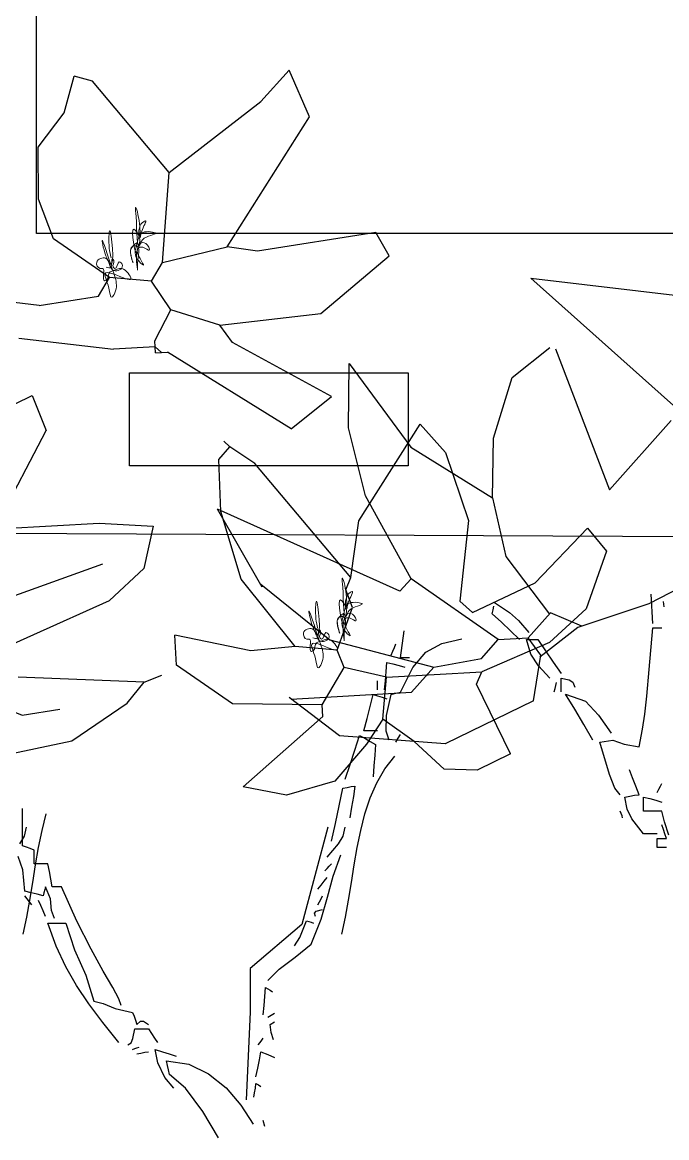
# Model space of a CAD drawing. Header units: millimetres. Extents: x -414464 to 1686, y -90036 to 108605.
# Drawn here: x -137759.4 to -137482.1, y 5671.9 to 6152.1 of the extents above; entities that cross this region are included whole.
import ezdxf

# ---------------------------------------------------------------- set-up
doc = ezdxf.new("R2010")
doc.units = ezdxf.units.MM
doc.header["$LTSCALE"] = 1000
doc.header["$MEASUREMENT"] = 0
doc.linetypes.add('AUDIT_D_120904163729-0', pattern=[0])
doc.layers.get('0').update_dxf_attribs({"linetype": 'AUDIT_D_120904163729-0'})
for name, color, linetype in [('CAR_DTL', 7, 'Continuous'), ('sb shrubs', 1, 'Continuous'), ('sb-design', 3, 'Continuous')]:
    doc.layers.add(name, color=color, linetype=linetype)
doc.styles.add('ATTR', font='romans.shx', dxfattribs={"width": 0.8, "height": 0.7})

# ---------------------------------------------------------------- blocks, each defined once
blk = doc.blocks.new('A$C3E916B73')
at = {"layer": 'sb shrubs', "color": 96}
for p, q in [((8.435, 5.095), (7.886, 4.955)), ((9.07, 4.947), (8.435, 5.095)), ((7.886, 4.955), (8.962, 4.109)), ((9.5, 4.494), (9.07, 4.947)), ((10.906, 4.91), (10.482, 4.873)), ((11.345, 4.724), (10.906, 4.91)), ((10.482, 4.873), (10.115, 4.494)), ((11.345, 4.724), (10.961, 3.802)), ((9.731, 4.186), (9.5, 4.494)), ((10.115, 4.494), (9.731, 4.186)), ((4.767, 4.382), (5.714, 4.238)), ((5.714, 4.238), (6.456, 3.794)), ((9.731, 4.186), (9.807, 3.648)), ((8.962, 4.109), (8.962, 3.956)), ((7.808, 3.879), (7.117, 3.341)), ((8.962, 3.956), (7.808, 3.879)), ((8.962, 3.956), (9.269, 3.494)), ((4.066, 3.397), (5.098, 3.872)), ((5.098, 3.872), (5.583, 3.823)), ((6.456, 3.794), (6.688, 3.536)), ((10.961, 3.802), (11.037, 3.648)), ((-12.674, 3.684), (-14.026, 3.507)), ((-11.507, 3.195), (-12.674, 3.684)), ((9.807, 3.648), (9.269, 3.494)), ((9.807, 3.648), (11.037, 3.648)), ((11.93, 3.319), (11.037, 3.648)), ((-14.026, 3.507), (-14.646, 2.976)), ((6.688, 3.536), (5.074, 3.383)), ((6.688, 3.536), (6.919, 3.46)), ((9.269, 3.494), (9.192, 3.264)), ((7.117, 3.341), (7.117, 2.956)), ((12.424, 2.913), (11.93, 3.319)), ((-11.507, 3.195), (-11.378, 2.614)), ((8.082, 3.209), (7.117, 2.956)), ((8.654, 3.187), (8.011, 2.284)), ((8.654, 3.187), (8.082, 3.209)), ((9.192, 3.264), (8.654, 3.187)), ((9.192, 3.264), (9.423, 2.726)), ((4.69, 3.075), (5.305, 2.845)), ((-14.622, 2.998), (-13.069, 2.998)), ((-13.069, 2.998), (-12.762, 2.691)), ((10.961, 2.879), (10.807, 2.726)), ((10.961, 2.879), (11.789, 2.543)), ((12.729, 2.187), (12.424, 2.913)), ((5.305, 2.845), (6.304, 2.46)), ((-14.083, 2.267), (-12.762, 2.691)), ((-12.762, 2.691), (-12.147, 2.614)), ((-12.147, 2.614), (-11.916, 2.383)), ((-11.378, 2.614), (-11.532, 2.383)), ((-10.884, 2.285), (-11.392, 2.64)), ((9.423, 2.726), (9.346, 2.495)), ((10.977, 1.692), (10.807, 2.726)), ((6.304, 2.46), (6.765, 2.076)), ((9.346, 2.495), (9.423, 2.341)), ((11.789, 2.543), (12.498, 1.88)), ((-11.916, 2.383), (-12.992, 1.538)), ((-11.916, 2.383), (-11.532, 2.383)), ((-11.224, 2.076), (-11.532, 2.383)), ((6.24, 1.988), (4.926, 2.381)), ((9.423, 2.341), (8.27, 0.804)), ((9.423, 2.341), (9.565, 1.618)), ((-14.928, 1.5), (-14.083, 2.267)), ((-10.833, 2.271), (-11.224, 2.076)), ((-9.952, 2.034), (-10.884, 2.285)), ((8.011, 2.284), (7.799, 1.396)), ((12.498, 1.88), (12.729, 2.187)), ((-11.76, 1.323), (-11.237, 2.093)), ((-9.533, 1.845), (-9.952, 2.034)), ((6.919, 1.538), (6.765, 2.076)), ((-13.146, 1.691), (-15.432, 0.503)), ((-12.992, 1.538), (-13.146, 1.691)), ((9.565, 1.618), (10.422, 0.419)), ((10.73, 0.804), (10.977, 1.692)), ((-14.914, 1.538), (-15.432, 0.503)), ((-12.992, 1.538), (-13.519, 0.438)), ((4.997, 1.461), (6.227, 1.461)), ((6.227, 1.461), (6.919, 1.538)), ((-11.886, 0.556), (-11.76, 1.323)), ((4.92, 1.384), (5.612, 0.231)), ((7.799, 1.396), (7.808, 0.727)), ((7.808, 0.727), (7.962, 0.573)), ((8.27, 0.804), (7.962, 0.573)), ((10.422, 0.419), (10.73, 0.804)), ((-13.519, 0.438), (-13.688, -0.447)), ((-12.9, -0.152), (-11.886, 0.556)), ((-11.886, 0.556), (-11.829, -0.211)), ((-10.968, -1.315), (-10.379, 0.538)), ((-10.379, 0.538), (-9.533, -0.308)), ((3.613, 0.538), (5.458, -0.231)), ((7.962, 0.573), (7.886, 0.496)), ((8.764, 0.384), (7.227, -0.692)), ((8.764, 0.384), (9.302, 0)), ((5.458, -0.231), (5.612, 0.231)), ((9.302, 0), (8.072, -0.769)), ((-13.632, -1.273), (-12.9, -0.152)), ((-11.829, -0.211), (-11.548, -0.978)), ((-9.379, -0.384), (-11.235, -2.24)), ((-13.688, -0.447), (-13.632, -1.273)), ((7.15, -0.692), (7.073, -0.769)), ((7.073, -0.692), (7.073, -0.769)), ((7.073, -0.692), (7.15, -0.692)), ((7.15, -0.692), (7.227, -0.692)), ((5.326, -0.977), (6.535, -0.769)), ((7.073, -0.769), (6.535, -0.769)), ((7.073, -0.769), (7.073, -0.846)), ((7.073, -0.846), (7.303, -1.23)), ((8.072, -0.769), (7.919, -0.999)), ((-11.548, -0.978), (-11.041, -1.333)), ((7.919, -0.999), (7.303, -1.23)), ((7.919, -0.999), (9.225, -1.076)), ((9.225, -1.076), (10.148, -1.768)), ((7.303, -1.23), (7.073, -1.614)), ((5.612, -1.384), (4.761, -1.532)), ((5.612, -1.384), (6.381, -1.461)), ((6.381, -1.461), (6.535, -1.691)), ((6.535, -1.691), (5.843, -2.229)), ((7.073, -1.614), (6.535, -1.691)), ((7.073, -1.614), (7.227, -1.845)), ((-11.235, -2.24), (-8.995, -1.845)), ((7.227, -1.845), (8.072, -1.999)), ((7.227, -1.845), (7.38, -2.998)), ((10.148, -1.768), (9.994, -2.076)), ((8.457, -1.922), (8.072, -1.999)), ((8.072, -1.999), (9.225, -3.613)), ((9.994, -2.076), (8.457, -1.922)), ((5.843, -2.229), (5.679, -2.752)), ((5.679, -2.752), (5.714, -3.418)), ((7.38, -2.998), (6.458, -4.228)), ((7.38, -2.998), (8.61, -3.844)), ((5.714, -3.418), (6.074, -3.844)), ((9.225, -3.613), (8.995, -4.228)), ((6.074, -3.844), (6.227, -4.305)), ((8.61, -3.844), (8.995, -4.228)), ((6.458, -4.228), (6.227, -4.305))]:
    blk.add_line(p, q, dxfattribs=at)
blk.add_arc((-11.507, 3.195), 0.00000961, 12.8043, 67.5333, dxfattribs=at)
blk = doc.blocks.new('gt')
at = {"layer": 'sb-design', "color": 46}
for p, q in [((597.9543, 207.0863), (597.9507, 207.1614)), ((601.9444, 207.0863), (601.9538, 207.1564)), ((597.5434, 207.1212), (597.5455, 207.1309)), ((597.547, 207.1403), (597.5855, 207.114)), ((597.9836, 207.1286), (597.9821, 207.1426)), ((602.0507, 207.1234), (602.1022, 207.1358)), ((597.5411, 207.111), (597.5434, 207.1212)), ((597.5646, 207.0895), (597.5411, 207.111)), ((597.5855, 207.114), (597.6083, 207.0939)), ((601.921, 207.0934), (601.9253, 207.1036)), ((601.9253, 207.1036), (601.9291, 207.1133)), ((601.9291, 207.1133), (601.9327, 207.1227)), ((601.976, 207.0622), (602.01, 207.1014)), ((602.01, 207.1014), (602.0507, 207.1234)), ((597.5881, 207.0675), (597.5646, 207.0895)), ((597.6083, 207.0939), (597.635, 207.0628)), ((597.9455, 206.9679), (597.9543, 207.0746)), ((597.9543, 207.0746), (597.9624, 207.0746)), ((597.9624, 207.0746), (597.9704, 207.0746)), ((597.9704, 207.0746), (597.9777, 207.0746)), ((601.9077, 207.0511), (601.9092, 207.0746)), ((601.9092, 207.0746), (601.9253, 207.071)), ((601.9253, 207.071), (601.9409, 207.0672)), ((601.9526, 207.0863), (601.9444, 207.0863)), ((601.9605, 207.0863), (601.9526, 207.0863)), ((601.9679, 207.0863), (601.9605, 207.0863)), ((597.6115, 207.0452), (597.5881, 207.0675)), ((597.6402, 207.0071), (597.6291, 207.0452)), ((597.6291, 207.0452), (597.6394, 207.0452)), ((597.6394, 207.0452), (597.6491, 207.0452)), ((597.6491, 207.0452), (597.6585, 207.0452)), ((597.6585, 207.0452), (597.6784, 207.0159)), ((601.9057, 207.0276), (601.9077, 207.0511)), ((601.9409, 207.0672), (601.9562, 207.0628)), ((601.9444, 206.9983), (601.976, 207.0622)), ((597.6784, 207.0159), (597.6984, 206.9865)), ((601.8858, 207.0202), (601.8858, 207.0276)), ((601.8858, 207.0123), (601.8858, 207.0202)), ((601.8858, 207.0042), (601.8858, 207.0123)), ((601.9034, 207.0042), (601.9057, 207.0276)), ((597.6599, 206.9773), (597.6402, 207.0071)), ((597.6984, 206.9865), (597.7184, 206.9572)), ((601.8666, 206.9616), (601.874, 206.9924)), ((601.874, 206.9924), (601.8858, 206.9889)), ((601.8858, 206.9889), (601.8975, 206.985)), ((601.8975, 206.985), (601.9092, 206.9807)), ((601.909, 206.9385), (601.921, 206.9924)), ((601.921, 206.9924), (601.9291, 206.9947)), ((601.9291, 206.9947), (601.937, 206.9968)), ((601.937, 206.9968), (601.9444, 206.9983)), ((597.689, 206.9455), (597.6599, 206.9773)), ((597.9393, 206.8986), (597.9455, 206.9679)), ((601.8587, 206.9302), (601.8666, 206.9616)), ((597.703, 206.9184), (597.7051, 206.9263)), ((597.7051, 206.9263), (597.7066, 206.9337)), ((597.7184, 206.9455), (597.7392, 206.9407)), ((597.7184, 206.9337), (597.7184, 206.9455)), ((597.7184, 206.922), (597.7184, 206.9337)), ((597.7392, 206.9407), (597.7483, 206.9346)), ((597.7483, 206.9346), (597.7536, 206.922)), ((601.8505, 206.8985), (601.8587, 206.9302)), ((601.9075, 206.8976), (601.909, 206.9385)), ((597.7007, 206.9103), (597.703, 206.9184)), ((597.7184, 206.9103), (597.7184, 206.922)), ((597.7301, 206.9044), (597.7811, 206.8863)), ((597.7536, 206.8653), (597.7301, 206.9044)), ((597.934, 206.8521), (597.9393, 206.8986)), ((601.8623, 206.8985), (601.8505, 206.8985)), ((601.874, 206.8985), (601.8623, 206.8985)), ((601.8858, 206.8985), (601.874, 206.8985)), ((601.9151, 206.875), (601.9075, 206.8976)), ((597.7811, 206.8863), (597.8144, 206.8497)), ((601.827, 206.8492), (601.8388, 206.8868)), ((601.8388, 206.8868), (601.8528, 206.8794)), ((601.8528, 206.8794), (601.8666, 206.8715)), ((601.8666, 206.8715), (601.8799, 206.8633)), ((601.9327, 206.8692), (601.9386, 206.8794)), ((601.9386, 206.8794), (601.9444, 206.8891)), ((597.777, 206.8257), (597.7536, 206.8653)), ((597.8144, 206.8497), (597.8475, 206.8034)), ((597.9278, 206.8135), (597.934, 206.8521)), ((601.815, 206.8117), (601.827, 206.8492)), ((601.8799, 206.8633), (601.8784, 206.836)), ((597.8005, 206.7858), (597.777, 206.8257)), ((597.9191, 206.7682), (597.9278, 206.8135)), ((601.8024, 206.7741), (601.815, 206.8117)), ((601.8784, 206.836), (601.8763, 206.8081)), ((601.9044, 206.8004), (601.9298, 206.8331)), ((597.8181, 206.78), (597.8513, 206.7853)), ((597.8513, 206.7853), (597.8812, 206.7755)), ((601.8763, 206.8081), (601.874, 206.78)), ((601.8835, 206.7645), (601.9044, 206.8004)), ((597.8435, 206.6967), (597.8181, 206.78)), ((597.8812, 206.7755), (597.9191, 206.7682)), ((601.8071, 206.7529), (601.8173, 206.755)), ((601.8173, 206.755), (601.8271, 206.7565)), ((601.8271, 206.7565), (601.8232, 206.7295)), ((601.8667, 206.7259), (601.8835, 206.7645)), ((601.7871, 206.7057), (601.7965, 206.7506)), ((601.7965, 206.7506), (601.8071, 206.7529)), ((601.8232, 206.7295), (601.8188, 206.7022)), ((601.8531, 206.6849), (601.8667, 206.7259)), ((597.8572, 206.6617), (597.8435, 206.6967)), ((597.9026, 206.6884), (597.8944, 206.7095)), ((600.9714, 206.6027), (600.9713, 206.6988)), ((601.7774, 206.6602), (601.7871, 206.7057)), ((601.8188, 206.7022), (601.8142, 206.6743)), ((597.9108, 206.6669), (597.9026, 206.6884)), ((597.9742, 206.6669), (597.9777, 206.6743)), ((601.0215, 206.6422), (601.0324, 206.6849)), ((601.8421, 206.6422), (601.8531, 206.6849)), ((597.8709, 206.645), (597.8572, 206.6617)), ((597.8827, 206.6391), (597.8952, 206.6414)), ((597.8884, 206.6074), (597.8827, 206.6391)), ((597.8952, 206.6414), (597.9073, 206.6435)), ((597.9073, 206.6435), (597.9191, 206.645)), ((597.9191, 206.645), (597.9108, 206.6669)), ((597.9308, 206.6391), (597.9469, 206.6353)), ((597.9308, 206.6273), (597.9308, 206.6391)), ((597.966, 206.6509), (597.9704, 206.659)), ((597.9704, 206.659), (597.9742, 206.6669)), ((600.9761, 206.6276), (600.9818, 206.6509)), ((601.0124, 206.5982), (601.0215, 206.6422)), ((601.7672, 206.6145), (601.7774, 206.6602)), ((601.7968, 206.6276), (601.8024, 206.6509)), ((601.8331, 206.5982), (601.8421, 206.6422)), ((597.9308, 206.6153), (597.9308, 206.6273)), ((597.9308, 206.6027), (597.9308, 206.6153)), ((597.9469, 206.6353), (597.9624, 206.6309)), ((597.9624, 206.6309), (597.9777, 206.6262)), ((597.8732, 206.5969), (597.8709, 206.6027)), ((597.8753, 206.591), (597.8732, 206.5969)), ((597.8768, 206.5851), (597.8753, 206.591)), ((597.9008, 206.5828), (597.8884, 206.6074)), ((597.9308, 206.5441), (597.9008, 206.5828)), ((597.9469, 206.6027), (597.9308, 206.6027)), ((597.9624, 206.6027), (597.9469, 206.6027)), ((597.9777, 206.6027), (597.9624, 206.6027)), ((597.9844, 206.5749), (597.9777, 206.6027)), ((600.9816, 206.5992), (600.9714, 206.6027)), ((600.9913, 206.5953), (600.9816, 206.5992)), ((601.0008, 206.591), (600.9913, 206.5953)), ((601.0008, 206.5793), (601.0008, 206.591)), ((597.9821, 206.5558), (597.9777, 206.5675)), ((597.9859, 206.5441), (597.9821, 206.5558)), ((597.9962, 206.5406), (597.9844, 206.5749)), ((600.9722, 206.5406), (600.9604, 206.5749)), ((601.0008, 206.5675), (601.0008, 206.5793)), ((601.0008, 206.5558), (601.0008, 206.5675)), ((601.0125, 206.5558), (601.0008, 206.5558)), ((601.0242, 206.5558), (601.0125, 206.5558)), ((601.036, 206.5558), (601.0242, 206.5558)), ((601.0403, 206.5367), (601.036, 206.5558)), ((597.9425, 206.5441), (597.9308, 206.5441)), ((597.9543, 206.5441), (597.9425, 206.5441)), ((597.966, 206.5441), (597.9543, 206.5441)), ((597.966, 206.5323), (597.9742, 206.5323)), ((597.966, 206.5249), (597.966, 206.5323)), ((597.966, 206.517), (597.966, 206.5249)), ((597.9742, 206.5323), (597.9821, 206.5323)), ((597.9821, 206.5323), (597.9895, 206.5323)), ((597.9895, 206.5323), (597.9859, 206.5441)), ((600.9773, 206.4854), (600.9722, 206.5406)), ((601.0441, 206.517), (601.0403, 206.5367)), ((597.966, 206.5088), (597.966, 206.517)), ((597.9742, 206.5088), (597.966, 206.5088)), ((597.9821, 206.5088), (597.9742, 206.5088)), ((597.9895, 206.5088), (597.9821, 206.5088)), ((601.0301, 206.4971), (601.0286, 206.4897)), ((601.0432, 206.4656), (601.0301, 206.4971)), ((601.0477, 206.4971), (601.0441, 206.517)), ((601.0559, 206.4971), (601.0477, 206.4971)), ((601.0638, 206.4971), (601.0559, 206.4971)), ((601.0712, 206.4971), (601.0638, 206.4971)), ((601.1115, 206.4084), (601.0712, 206.4971)), ((600.9934, 206.4818), (600.9773, 206.4854)), ((600.9832, 206.4662), (600.9773, 206.4736)), ((601.0089, 206.478), (600.9934, 206.4818)), ((601.0242, 206.4736), (601.0089, 206.478)), ((601.0265, 206.4818), (601.0242, 206.4736)), ((601.0286, 206.4897), (601.0265, 206.4818)), ((600.989, 206.4583), (600.9832, 206.4662)), ((600.9949, 206.4502), (600.989, 206.4583)), ((601.0184, 206.4486), (601.0125, 206.4619)), ((601.0242, 206.4349), (601.0184, 206.4486)), ((601.0459, 206.4362), (601.0432, 206.4656)), ((601.0301, 206.4208), (601.0242, 206.4349)), ((601.0536, 206.4149), (601.0459, 206.4362)), ((601.0581, 206.3439), (601.036, 206.4032)), ((601.036, 206.4032), (601.0521, 206.4032)), ((601.0521, 206.4032), (601.0676, 206.4032)), ((601.0676, 206.4032), (601.0829, 206.4032)), ((601.0829, 206.4032), (601.1054, 206.3347)), ((601.1481, 206.3363), (601.1115, 206.4084)), ((601.0827, 206.2911), (601.0581, 206.3439)), ((601.1054, 206.3347), (601.1344, 206.2694)), ((601.1793, 206.2797), (601.1481, 206.3363)), ((601.1104, 206.2424), (601.0827, 206.2911)), ((601.1344, 206.2694), (601.1545, 206.2025)), ((601.2036, 206.2373), (601.1793, 206.2797)), ((601.1419, 206.1952), (601.1104, 206.2424)), ((601.1779, 206.1472), (601.1419, 206.1952)), ((601.1545, 206.2025), (601.1791, 206.1962)), ((601.1791, 206.1962), (601.2102, 206.1834)), ((601.2191, 206.0957), (601.1779, 206.1472))]:
    blk.add_line(p, q, dxfattribs=at)
at = {"layer": 'sb-design', "color": 36}
for p, q in [((600.964, 206.6076), (600.9761, 206.6276)), ((601.7846, 206.6076), (601.7968, 206.6276)), ((601.0047, 206.5533), (601.0124, 206.5982)), ((601.7555, 206.5734), (601.7846, 206.6076)), ((601.8253, 206.5533), (601.8331, 206.5982)), ((600.9975, 206.5081), (601.0047, 206.5533)), ((601.7613, 206.5499), (601.7672, 206.5558)), ((601.7715, 206.5245), (601.7907, 206.5793)), ((601.8182, 206.5081), (601.8253, 206.5533)), ((601.7496, 206.5382), (601.7555, 206.5441)), ((601.7555, 206.5441), (601.7613, 206.5499)), ((601.7569, 206.4704), (601.7715, 206.5245)), ((600.9903, 206.4629), (600.9975, 206.5081)), ((601.732, 206.4912), (601.7402, 206.5015)), ((601.7402, 206.5015), (601.7481, 206.5111)), ((601.7481, 206.5111), (601.7555, 206.5206)), ((601.811, 206.4629), (601.8182, 206.5081)), ((601.7402, 206.4662), (601.7437, 206.4736)), ((601.7402, 206.4132), (601.7569, 206.4704)), ((600.9824, 206.4184), (600.9903, 206.4629)), ((601.7274, 206.4339), (601.7437, 206.4384)), ((601.732, 206.4502), (601.7363, 206.4583)), ((601.7363, 206.4583), (601.7402, 206.4662)), ((601.803, 206.4184), (601.811, 206.4629)), ((600.9731, 206.375), (600.9824, 206.4184)), ((601.685, 206.3661), (601.7027, 206.4091)), ((601.7027, 206.4091), (601.7085, 206.4076)), ((601.7144, 206.3492), (601.7402, 206.4132)), ((601.7229, 206.4293), (601.7274, 206.4339)), ((601.7261, 206.4208), (601.7229, 206.4293)), ((601.7937, 206.375), (601.803, 206.4184)), ((601.7085, 206.4076), (601.7144, 206.4055)), ((601.7144, 206.4055), (601.7203, 206.4032)), ((601.6714, 206.3445), (601.685, 206.3661)), ((601.6737, 206.3157), (601.7144, 206.3492)), ((601.6318, 206.2849), (601.6737, 206.3157)), ((601.6029, 206.2553), (601.6318, 206.2849)), ((601.2193, 206.2081), (601.2036, 206.2373)), ((601.5955, 206.2142), (601.597, 206.2377)), ((601.597, 206.2377), (601.6029, 206.2341)), ((601.2249, 206.1908), (601.2193, 206.2081)), ((601.5934, 206.1908), (601.5955, 206.2142)), ((601.6029, 206.2341), (601.6088, 206.2303)), ((601.6088, 206.2303), (601.6146, 206.226)), ((601.2102, 206.1834), (601.2543, 206.1732)), ((601.5911, 206.1673), (601.5934, 206.1908)), ((601.2543, 206.1732), (601.2586, 206.1634)), ((601.2586, 206.1634), (601.2625, 206.1532)), ((601.2625, 206.1532), (601.266, 206.1426)), ((601.266, 206.1426), (601.2749, 206.1505)), ((601.2749, 206.1505), (601.2825, 206.1505)), ((601.2825, 206.1505), (601.2954, 206.1426)), ((601.6029, 206.1614), (601.6205, 206.1716)), ((601.2556, 206.1059), (601.2602, 206.1309)), ((601.2602, 206.1309), (601.2719, 206.1309)), ((601.2719, 206.1309), (601.2836, 206.1309)), ((601.2836, 206.1309), (601.2954, 206.1309)), ((601.2954, 206.1309), (601.3035, 206.1192)), ((601.6088, 206.1426), (601.6205, 206.1493)), ((601.6118, 206.122), (601.6088, 206.1426)), ((601.6174, 206.1026), (601.6118, 206.122)), ((601.2425, 206.0898), (601.251, 206.0953)), ((601.251, 206.0953), (601.2556, 206.1059)), ((601.3035, 206.1192), (601.3114, 206.1074)), ((601.3114, 206.1074), (601.3188, 206.0957)), ((601.5782, 206.0898), (601.5829, 206.0957)), ((601.5829, 206.0957), (601.5873, 206.1016)), ((601.5873, 206.1016), (601.5911, 206.1074)), ((601.2543, 206.0781), (601.2602, 206.0804)), ((601.2602, 206.0804), (601.266, 206.0824)), ((601.266, 206.0824), (601.2719, 206.0839)), ((601.266, 206.0663), (601.2762, 206.0686)), ((601.2762, 206.0686), (601.2859, 206.0707)), ((601.2859, 206.0707), (601.2954, 206.0722)), ((601.313, 206.0781), (601.3314, 206.0722)), ((601.32, 206.0431), (601.313, 206.0781)), ((601.3314, 206.0722), (601.3493, 206.0663)), ((601.3493, 206.0663), (601.367, 206.0605)), ((601.5814, 206.051), (601.5853, 206.0722)), ((601.5853, 206.0722), (601.6029, 206.0648)), ((601.6029, 206.0648), (601.6205, 206.0569)), ((601.3377, 206.0055), (601.32, 206.0431)), ((601.3423, 206.0487), (601.3996, 206.0398)), ((601.3447, 206.037), (601.3423, 206.0487)), ((601.347, 206.0253), (601.3447, 206.037)), ((601.3996, 206.0398), (601.4506, 206.0153)), ((601.577, 206.0296), (601.5814, 206.051)), ((601.3494, 206.0135), (601.347, 206.0253)), ((601.3909, 205.9786), (601.3494, 206.0135)), ((601.4506, 206.0153), (601.4953, 205.979)), ((601.5724, 206.0077), (601.577, 206.0296)), ((601.3611, 205.9783), (601.3377, 206.0055)), ((601.4358, 205.918), (601.3909, 205.9786)), ((601.4953, 205.979), (601.5337, 205.9347)), ((601.5688, 205.9666), (601.5708, 205.9783)), ((601.5708, 205.9783), (601.5724, 205.99)), ((601.5724, 205.99), (601.5791, 205.9865)), ((601.5791, 205.9865), (601.5852, 205.9827)), ((601.5665, 205.9548), (601.5688, 205.9666)), ((601.5337, 205.9347), (601.5656, 205.8859)), ((601.4756, 205.8506), (601.4358, 205.918)), ((601.5955, 205.8797), (601.5911, 205.895))]:
    blk.add_line(p, q, dxfattribs=at)
at = {"layer": 'sb-design', "color": 46}
blk.add_lwpolyline([(601.7576, 206.6509), (601.6908, 206.3996), (601.5573, 206.2868), (601.5573, 206.1739), (601.5471, 205.9483)], dxfattribs=at)
at = {"layer": 'sb-design', "color": 40, "linetype": 'Continuous', "lineweight": 5, "ltscale": 3}
for points, knots in [([(601.2655, 208.1557), (601.2588, 208.1509), (601.2497, 208.1444), (601.2482, 208.1258), (601.2645, 208.0817), (601.2396, 208.1478), (601.2794, 208.149), (601.2644, 208.1148), (601.2699, 208.0679), (601.258, 208.1388), (601.2814, 208.161), (601.2426, 208.22), (601.2671, 208.0959), (601.2666, 208.1548), (601.2914, 208.1593), (601.3039, 208.1274), (601.2827, 208.148), (601.2531, 208.1385), (601.2992, 208.0824), (601.2542, 208.1214), (601.2673, 208.1503), (601.2721, 208.1907), (601.3363, 208.179), (601.28, 208.1737), (601.266, 208.1236), (601.266, 208.2034), (601.2597, 208.2628), (601.2753, 208.2096), (601.2733, 208.1538), (601.2672, 208.2003), (601.2965, 208.2202), (601.2765, 208.1876), (601.2754, 208.1741), (601.275, 208.1691)], [0, 0, 0, 0, 7.506997, 10.17797, 19.260547, 33.121307, 36.381768, 51.192845, 57.04274, 72.655419, 85.017982, 93.775323, 114.54365, 122.637879, 127.982985, 134.578308, 140.785035, 145.154153, 160.004892, 167.775771, 181.084498, 191.50958, 202.468022, 214.881476, 220.292849, 245.201356, 252.874147, 267.395037, 278.307213, 289.021078, 293.865945, 303.287785, 309.014991, 309.014991, 309.014991, 309.014991]), ([(601.1865, 208.0932), (601.1913, 208.0915), (601.2052, 208.0867), (601.1977, 208.1215), (601.2104, 208.1065), (601.1999, 208.0971), (601.2137, 208.0835), (601.216, 208.1166), (601.237, 208.0905), (601.1925, 208.0727), (601.1981, 208.1266), (601.1546, 208.1112), (601.1665, 208.0878), (601.1884, 208.0938), (601.172, 208.0548), (601.1944, 208.0608), (601.1893, 208.0806), (601.2093, 208.0841), (601.2294, 208.0998), (601.2672, 208.046), (601.2153, 208.0745), (601.1737, 208.0834), (601.1953, 208.0483), (601.197, 208.0066), (601.2158, 208.0365), (601.212, 208.0628), (601.1973, 208.102), (601.1678, 208.1974), (601.1824, 208.126), (601.2117, 208.0732), (601.195, 208.2384), (601.1925, 208.1454), (601.1973, 208.1248), (601.1991, 208.1174)], [0, 0, 0, 0, 4.0341, 11.570887, 13.242678, 18.960124, 20.849744, 27.801224, 32.087516, 40.532642, 53.440835, 61.822838, 67.957009, 69.967089, 80.788423, 82.166165, 89.805617, 92.659612, 100.614666, 112.473709, 127.395468, 134.582515, 147.820105, 156.175038, 160.720943, 173.680809, 182.870692, 207.91369, 224.118248, 229.511471, 258.245542, 273.295642, 281.757074, 281.757074, 281.757074, 281.757074]), ([(601.7978, 207.2008), (601.7911, 207.196), (601.782, 207.1896), (601.7805, 207.171), (601.7968, 207.1268), (601.772, 207.1929), (601.8117, 207.1942), (601.7967, 207.16), (601.8022, 207.1131), (601.7903, 207.184), (601.8137, 207.2062), (601.775, 207.2651), (601.7995, 207.1411), (601.7989, 207.2), (601.8237, 207.2045), (601.8363, 207.1726), (601.8151, 207.1931), (601.7855, 207.1836), (601.8315, 207.1276), (601.7865, 207.1666), (601.7996, 207.1954), (601.8044, 207.2359), (601.8686, 207.2241), (601.8124, 207.2189), (601.7983, 207.1687), (601.7984, 207.2486), (601.792, 207.3079), (601.8077, 207.2548), (601.8056, 207.199), (601.7995, 207.2455), (601.8288, 207.2653), (601.8089, 207.2327), (601.8078, 207.2193), (601.8073, 207.2142)], [0, 0, 0, 0, 7.506997, 10.17797, 19.260547, 33.121307, 36.381768, 51.192845, 57.04274, 72.655419, 85.017982, 93.775323, 114.54365, 122.637879, 127.982985, 134.578308, 140.785035, 145.154153, 160.004892, 167.775771, 181.084498, 191.50958, 202.468022, 214.881476, 220.292849, 245.201356, 252.874147, 267.395037, 278.307213, 289.021078, 293.865945, 303.287785, 309.014991, 309.014991, 309.014991, 309.014991]), ([(601.7188, 207.1384), (601.7236, 207.1367), (601.7375, 207.1318), (601.73, 207.1667), (601.7427, 207.1517), (601.7322, 207.1422), (601.746, 207.1286), (601.7483, 207.1618), (601.7693, 207.1357), (601.7249, 207.1179), (601.7304, 207.1717), (601.687, 207.1564), (601.6988, 207.1329), (601.7207, 207.139), (601.7044, 207.0999), (601.7268, 207.106), (601.7217, 207.1258), (601.7417, 207.1292), (601.7617, 207.1449), (601.7995, 207.0912), (601.7476, 207.1197), (601.7061, 207.1286), (601.7276, 207.0935), (601.7293, 207.0518), (601.7481, 207.0816), (601.7443, 207.108), (601.7296, 207.1472), (601.7001, 207.2425), (601.7148, 207.1711), (601.7441, 207.1183), (601.7274, 207.2835), (601.7248, 207.1905), (601.7297, 207.17), (601.7314, 207.1626)], [0, 0, 0, 0, 4.0341, 11.570887, 13.242678, 18.960124, 20.849744, 27.801224, 32.087516, 40.532642, 53.440835, 61.822838, 67.957009, 69.967089, 80.788423, 82.166165, 89.805617, 92.659612, 100.614666, 112.473709, 127.395468, 134.582515, 147.820105, 156.175038, 160.720943, 173.680809, 182.870692, 207.91369, 224.118248, 229.511471, 258.245542, 273.295642, 281.757074, 281.757074, 281.757074, 281.757074])]:
    blk.add_open_spline(points, degree=3, knots=knots, dxfattribs=at)
at = {"layer": 'sb shrubs', "color": 1, "linetype": 'Continuous', "lineweight": -3, "ltscale": 3, "xscale": -0.199999999896254, "yscale": 0.2000000001862645, "zscale": 0.2, "rotation": 183.229529160828}
blk.add_blockref('A$C3E916B73', (599.9091, 207.6549), dxfattribs=at)
blk = doc.blocks.new('building-10-dopoff')
at = {"color": 251, "linetype": 'ByBlock'}
for p, q in [((-12548.49, 971.13), (-12548.49, 1271.13)), ((-11708.49, 971.13), (-12548.49, 971.13))]:
    blk.add_line(p, q, dxfattribs=at)
at = {"layer": 'CAR_DTL', "color": 251}
for p, q in [((-12508.49, 911.13), (-12388.49, 911.13)), ((-12508.49, 871.13), (-12508.49, 911.13)), ((-12388.49, 911.13), (-12388.49, 871.13)), ((-12388.49, 871.13), (-12508.49, 871.13)), ((-10457.38, 831.28), (-14328.49, 851.13))]:
    blk.add_line(p, q, dxfattribs=at)
at = {"layer": 'sb-design', "xscale": 167.1177739928675, "yscale": 167.1177739928675, "zscale": 167.1177739928675, "rotation": 359.9997333183491}
for p in [(-112212.21, -33804.02, 0.08), (-112987.61, -33818.91)]:
    blk.add_blockref('gt', p, dxfattribs=at)
at = {"color": 8, "style": 'ATTR', "text_generation_flag": 4, "width": 0.8, "flags": 9}
blk.add_attdef('ESTCODE', (-3884.57, 171.23), '', height=22.34, rotation=180, dxfattribs=at)

msp = doc.modelspace()

# ---------------------------------------------------------------- block references
msp.add_blockref('building-10-dopoff', (-125204.87, 5090, -0.72))

doc.saveas('drawing.dxf')
